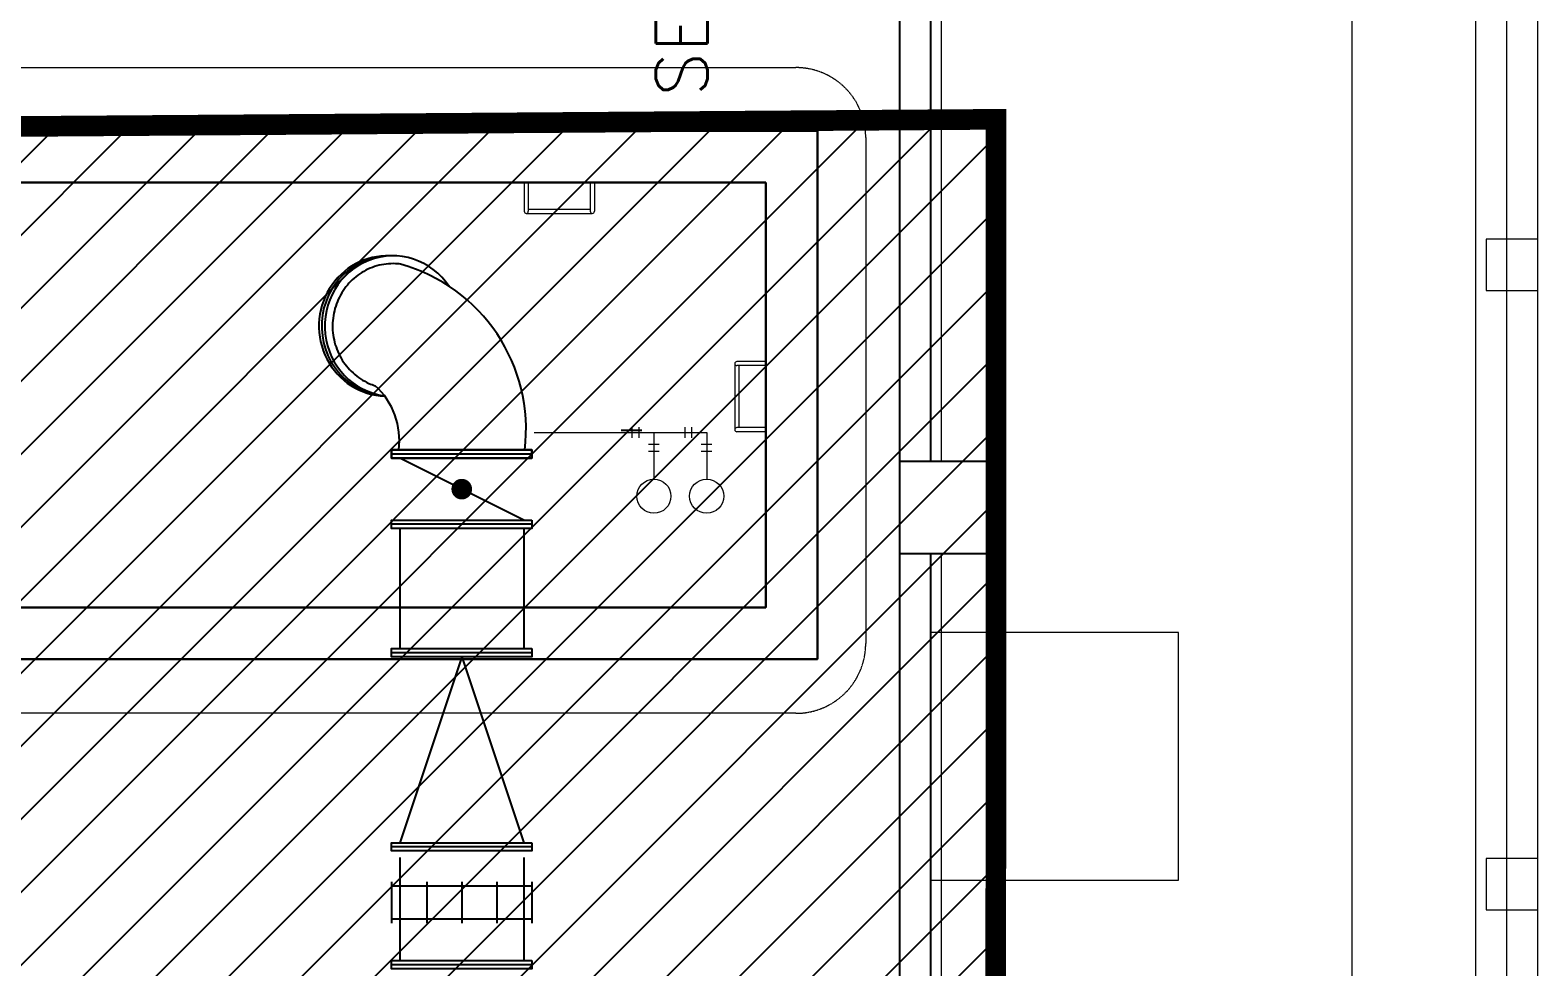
# Model space of a CAD drawing. Header units: inches. Extents: x 65856 to 131389, y 84027 to 134980.
# Drawn here: x 123824 to 131127, y 108111 to 112648 of the extents above; entities that cross this region are included whole.
import ezdxf

# ---------------------------------------------------------------- set-up
doc = ezdxf.new("R2010")
doc.units = ezdxf.units.IN
doc.header["$MEASUREMENT"] = 0
doc.linetypes.add('CENTER', pattern=[2, 1.25, -0.25, 0.25, -0.25])
doc.linetypes.add('HIDDEN', pattern=[0.375, 0.25, -0.125])
for name, color, linetype in [('71-12459_XREF-T-BLK_A1$0$BORDER', 6, 'Continuous'), ('M-HVAC-EQPM-NEW', 5, 'Continuous'), ('M-X-BKGD', 8, 'Continuous'), ('PIPE FLOOR PLAN', 252, 'Continuous')]:
    doc.layers.add(name, color=color, linetype=linetype)
doc.layers.add('DIM', color=251, linetype='Continuous', lineweight=0)
doc.styles.add('SIMPLEX', font='simplex.shx')

# ---------------------------------------------------------------- blocks, each defined once
blk = doc.blocks.new('123')
at = {"ltscale": 10}
for p, q in [((-766870.9, -1070856.2), (-766870.9, -1071196.2)), ((-766870.9, -1070856.2), (-766870.9, -1071196.2)), ((-767738.7, -1072026.2), (-768078.7, -1072026.2)), ((-767738.7, -1072026.2), (-768078.7, -1072026.2))]:
    blk.add_line(p, q, dxfattribs=at)
at = {"layer": 'DIM', "color": 8, "lineweight": 0}
for p, q in [((-767020.9, -1070866.2), (-767020.9, -1071186.2)), ((-767020.9, -1070866.2), (-767020.9, -1071186.2)), ((-766870.9, -1070856.2), (-767010.9, -1070856.2)), ((-766870.9, -1070856.2), (-767010.9, -1070856.2)), ((-766870.9, -1070876.2), (-767010.9, -1070876.2)), ((-766870.9, -1070876.2), (-767010.9, -1070876.2)), ((-767000.9, -1070876.2), (-767000.9, -1071176.2)), ((-767000.9, -1070876.2), (-767000.9, -1071176.2)), ((-766870.9, -1071176.2), (-767010.9, -1071176.2)), ((-766870.9, -1071176.2), (-767010.9, -1071176.2)), ((-766870.9, -1071196.2), (-767010.9, -1071196.2)), ((-766870.9, -1071196.2), (-767010.9, -1071196.2)), ((-768078.7, -1072026.2), (-768078.7, -1071886.2)), ((-768078.7, -1072026.2), (-768078.7, -1071886.2)), ((-767748.7, -1071876.2), (-768068.7, -1071876.2)), ((-767748.7, -1071876.2), (-768068.7, -1071876.2)), ((-768058.7, -1072026.2), (-768058.7, -1071886.2)), ((-768058.7, -1072026.2), (-768058.7, -1071886.2)), ((-767758.7, -1071896.2), (-768058.7, -1071896.2)), ((-767758.7, -1071896.2), (-768058.7, -1071896.2)), ((-767758.7, -1072026.2), (-767758.7, -1071886.2)), ((-767758.7, -1072026.2), (-767758.7, -1071886.2)), ((-767738.7, -1072026.2), (-767738.7, -1071886.2)), ((-767738.7, -1072026.2), (-767738.7, -1071886.2))]:
    blk.add_line(p, q, dxfattribs=at)
at = {"layer": 'DIM', "color": 8, "linetype": 'Continuous', "lineweight": 0, "ltscale": 10}
for p, q in [((-776145.3, -1075616.2), (-744963.5, -1075616.2)), ((-773145.3, -1075616.2), (-770395.3, -1075616.2)), ((-770145.3, -1075616.2), (-767395.3, -1075616.2)), ((-767145.3, -1075616.2), (-764395.3, -1075616.2)), ((-786820, -1075766.2), (-744795.1, -1075766.2)), ((-786820, -1075766.2), (-745046.7, -1075766.2))]:
    blk.add_line(p, q, dxfattribs=at)
at = {"layer": 'DIM', "color": 8, "lineweight": 30}
for points in [[(-766620.9, -1072276.2), (-766620.9, -1064446.3), (-769179.7, -1064446.3), (-769179.7, -1072276.2)], [(-766620.9, -1072276.2), (-766620.9, -1064446.3), (-769179.7, -1064446.3), (-769179.7, -1072276.2)], [(-766870.9, -1072026.2), (-768929.7, -1072026.2), (-768929.7, -1064696.3), (-766870.9, -1064696.3)], [(-766870.9, -1072026.2), (-768929.7, -1072026.2), (-768929.7, -1064696.3), (-766870.9, -1064696.3)]]:
    blk.add_lwpolyline(points, close=True, dxfattribs=at)
at = {"layer": 'DIM'}
for points in [[(-770395.3, -1075516.2), (-770395.3, -1075766.2), (-770145.3, -1075766.2), (-770145.3, -1075516.2)], [(-767395.3, -1075516.2), (-767395.3, -1075766.2), (-767145.3, -1075766.2), (-767145.3, -1075516.2)]]:
    blk.add_lwpolyline(points, close=True, dxfattribs=at)
at = {"layer": 'DIM', "color": 8, "lineweight": 0}
for centre, start, end in [((-767010.9, -1070866.2), 90, 270), ((-767010.9, -1070866.2), 90, 270), ((-767010.9, -1071186.2), 90, 270), ((-767010.9, -1071186.2), 90, 270), ((-768068.7, -1071886.2), 0, 180), ((-768068.7, -1071886.2), 0, 180), ((-767748.7, -1071886.2), 0, 180), ((-767748.7, -1071886.2), 0, 180)]:
    blk.add_arc(centre, 10, start, end, dxfattribs=at)
at = {"layer": 'PIPE FLOOR PLAN', "color": 8}
for p, q in [((-773270.9, -1072676.2), (-763445.9, -1072676.2)), ((-773270.9, -1072676.2), (-763445.9, -1072676.2)), ((-773270.9, -1072826.2), (-768670.9, -1072826.2)), ((-773270.9, -1072826.2), (-768670.9, -1072826.2)), ((-768220.9, -1072826.2), (-763145.9, -1072826.2)), ((-768220.9, -1072826.2), (-763145.9, -1072826.2))]:
    blk.add_line(p, q, dxfattribs=at)
blk.add_lwpolyline([(-768670.9, -1073126.2), (-768670.9, -1072676.2), (-768220.9, -1072676.2), (-768220.9, -1073126.2)], close=True, dxfattribs=at)
blk.add_lwpolyline([(-768670.9, -1073126.2), (-768670.9, -1072676.2), (-768220.9, -1072676.2), (-768220.9, -1073126.2)], close=True, dxfattribs=at)
blk = doc.blocks.new('PT-PA')
at = {"layer": 'DIM', "color": 2}
for p, q in [((175464.7, 21566.2), (175464.7, 20729.8)), ((175490.3, 21091.7), (175439.1, 21091.7)), ((175490.3, 21058.6), (175439.1, 21058.6)), ((175464.7, 20985.6), (175239.3, 20985.6)), ((175375.4, 21011.8), (175375.4, 20960.5)), ((175408.5, 21011.8), (175408.5, 20960.5)), ((175490.3, 20835.9), (175439.1, 20835.9)), ((175375.4, 20755.9), (175375.4, 20704.7)), ((175408.5, 20755.9), (175408.5, 20704.7)), ((175490.3, 20802.8), (175439.1, 20802.8)), ((175464.7, 20729.8), (175239.3, 20729.8))]:
    blk.add_line(p, q, dxfattribs=at)
for centre in [(175156.7, 20985.6), (175156.7, 20729.8)]:
    blk.add_circle(centre, 82.6, dxfattribs=at)

msp = doc.modelspace()

# ---------------------------------------------------------------- hatches: boundary and pattern name
at = {"layer": 'M-HVAC-EQPM-NEW'}
h = msp.add_hatch(dxfattribs=at)
h.set_pattern_fill('ANSI31', color=8, scale=2000)
h.set_pattern_definition([(45, (-70994.24, -96907.33), (-176.7767, 176.7767), [])])
h.paths.add_polyline_path([(113332, 112105.4), (128502.5, 112216.3), (128502.5, 109594.2), (128492, 100218.8), (113321.5, 100107.9)])

# ---------------------------------------------------------------- linework, layer by layer
at = {"layer": '71-12459_XREF-T-BLK_A1$0$BORDER', "color": 1, "linetype": 'HIDDEN', "ltscale": 30, "const_width": 100, "flags": 128}
msp.add_lwpolyline([(113332, 112105.4), (128502.5, 112216.3), (128502.5, 109594.2), (128502.5, 109594.2), (128492, 100218.8), (113321.5, 100107.9)], close=True, dxfattribs=at)
at = {"layer": 'M-X-BKGD', "color": 8, "linetype": 'Continuous', "lineweight": 0, "ltscale": 10}
for p, q in [((131126.8, 91961.8), (131126.8, 133986.7)), ((131126.8, 91961.8), (131126.8, 133735)), ((130976.8, 111636.4), (130976.8, 114386.4)), ((130976.8, 111636.4), (130976.8, 114386.4)), ((130976.8, 108636.4), (130976.8, 111386.4)), ((130976.8, 108636.4), (130976.8, 111386.4)), ((130976.8, 105636.4), (130976.8, 108386.4)), ((130976.8, 105636.4), (130976.8, 108386.4))]:
    msp.add_line(p, q, dxfattribs=at)
at = {"layer": 'M-X-BKGD', "color": 8, "linetype": 'HIDDEN', "lineweight": 0, "ltscale": 10}
for p, q in [((130226.8, 91961.8), (130226.8, 133649.9)), ((130826.8, 91961.8), (130826.8, 133649.9))]:
    msp.add_line(p, q, dxfattribs=at)
at = {"layer": 'M-X-BKGD', "color": 8, "linetype": 'Continuous', "ltscale": 3.5}
for p, q in [((126786.8, 110708.5), (126686.8, 110708.5)), ((126254.4, 110594.8), (125574.4, 110594.8)), ((126254.4, 110254.8), (125574.4, 110254.8)), ((126254.4, 109632.3), (125574.4, 109632.3)), ((126254.4, 108692.3), (125574.4, 108692.3)), ((126254.4, 108120.8), (125574.4, 108120.8))]:
    msp.add_line(p, q, dxfattribs=at)
at = {"layer": 'M-X-BKGD', "color": 8, "linetype": 'HIDDEN', "ltscale": 3.5}
msp.add_line((126254.4, 110594.8), (125574.4, 110594.8), dxfattribs=at)
at = {"layer": 'M-X-BKGD', "color": 8, "linetype": 'Continuous'}
msp.add_line((126214.4, 110274.8), (125614.4, 110574.8), dxfattribs=at)
at = {"layer": 'M-X-BKGD', "color": 8, "linetype": 'Continuous', "ltscale": 10}
for p, q in [((125614.4, 110234.8), (125614.4, 109652.3)), ((126214.4, 110234.8), (126214.4, 109652.3)), ((125914.4, 109612.3), (125614.4, 108712.3)), ((125914.4, 109612.3), (126214.4, 108712.3)), ((125614.4, 108640.8), (125614.4, 108140.8)), ((126214.4, 108640.8), (126214.4, 108140.8))]:
    msp.add_line(p, q, dxfattribs=at)
at = {"layer": 'M-X-BKGD', "color": 8}
for p, q in [((125574.4, 108522.3), (125574.4, 108322.3)), ((126254.4, 108502.3), (125574.4, 108502.3)), ((125744.4, 108522.3), (125744.4, 108322.3)), ((125914.4, 108522.3), (125914.4, 108322.3)), ((126084.4, 108522.3), (126084.4, 108322.3)), ((126254.4, 108522.3), (126254.4, 108322.3)), ((126254.4, 108342.3), (125574.4, 108342.3))]:
    msp.add_line(p, q, dxfattribs=at)
at = {"layer": 'M-X-BKGD', "color": 8, "linetype": 'Continuous', "lineweight": 0, "ltscale": 10}
for points in [[(128036.8, 104560.8), (109486.8, 104560.8), (109486.8, 128110.8), (128036.8, 128110.8)], [(130876.8, 111386.4), (131126.8, 111386.4), (131126.8, 111636.4), (130876.8, 111636.4)], [(128036.8, 110110.8), (128486.8, 110110.8), (128486.8, 110560.8), (128036.8, 110560.8)], [(130876.8, 108386.4), (131126.8, 108386.4), (131126.8, 108636.4), (130876.8, 108636.4)]]:
    msp.add_lwpolyline(points, close=True, dxfattribs=at)
for points in [[(128236.8, 116110.8), (128236.8, 110560.8)], [(128236.8, 110110.8), (128236.8, 104560.8)]]:
    msp.add_lwpolyline(points, dxfattribs=at)
at = {"layer": 'M-X-BKGD', "color": 8, "linetype": 'HIDDEN', "lineweight": 0, "ltscale": 10}
msp.add_lwpolyline([(119186.8, 109677), (119186.8, 112128.7, -0.414214), (119524.9, 112466.8), (127533, 112466.8, -0.414214), (127871.1, 112128.7), (127871.1, 109677, -0.414214), (127533, 109338.9), (119524.9, 109338.9, -0.414214)], format="xyb", close=True, dxfattribs=at)
at = {"layer": 'M-X-BKGD', "color": 8, "linetype": 'Continuous', "ltscale": 3.5}
for points in [[(126254.4, 110614.8), (126254.4, 110574.8), (125574.4, 110574.8), (125574.4, 110614.8)], [(125574.4, 110614.8), (125574.4, 110574.8), (126254.4, 110574.8), (126254.4, 110614.8)], [(126254.4, 110274.8), (126254.4, 110234.8), (125574.4, 110234.8), (125574.4, 110274.8)], [(126254.4, 109652.3), (126254.4, 109612.3), (125574.4, 109612.3), (125574.4, 109652.3)], [(126254.4, 108712.3), (126254.4, 108672.3), (125574.4, 108672.3), (125574.4, 108712.3)], [(126254.4, 108140.8), (126254.4, 108100.8), (125574.4, 108100.8), (125574.4, 108140.8)]]:
    msp.add_lwpolyline(points, close=True, dxfattribs=at)
at = {"layer": 'M-X-BKGD', "color": 8, "linetype": 'CENTER', "const_width": 50}
msp.add_lwpolyline([(125914.4, 110449.8, 1), (125914.4, 110399.8, 1)], format="xyb", close=True, dxfattribs=at)
at = {"layer": 'M-X-BKGD', "color": 8, "lineweight": 0, "ltscale": 10}
msp.add_lwpolyline([(129386.8, 108530.8), (129386.8, 109730.8), (128186.8, 109730.8), (128186.8, 108530.8)], close=True, dxfattribs=at)
at = {"layer": 'M-X-BKGD', "color": 8, "linetype": 'Continuous', "ltscale": 10}
for centre, radius, start, end in [((125395.4, 110714.8), 830.2, 353.07906, 74.49566), ((125255.9, 110661.7), 356.4, 352.43452, 47.79031)]:
    msp.add_arc(centre, radius, start, end, dxfattribs=at)
at = {"layer": 'M-X-BKGD', "color": 8, "linetype": 'Continuous', "ltscale": 3.5}
for centre, start_param, end_param in [((125552.8, 111214.8), -0.042699, 3.107322), ((125566.2, 111214.8), -0.042699, 3.064696), ((125581, 111214.8), -0.969046, 3.01597)]:
    msp.add_ellipse(centre, major_axis=(0, 340), ratio=0.971603, start_param=start_param, end_param=end_param, dxfattribs=at)
at = {"layer": 'M-X-BKGD', "color": 8}
msp.add_open_spline([(125617.3, 111514.7), (125613, 111515.3), (125608.7, 111515.8), (125589.3, 111517.4), (125574.1, 111517.4), (125543.8, 111515), (125528.8, 111512.6), (125499.2, 111505.5), (125484.7, 111500.7), (125456.5, 111488.8), (125442.9, 111481.8), (125416.8, 111465.5), (125404.4, 111456.3), (125381.1, 111436.1), (125370.2, 111425), (125350.1, 111401.3), (125341, 111388.6), (125324.8, 111361.8), (125317.7, 111347.8), (125305.8, 111318.8), (125300.9, 111303.7), (125293.4, 111273.1), (125290.9, 111257.5), (125288.1, 111226), (125288, 111210.2), (125290, 111178.6), (125292.2, 111163), (125299, 111132.2), (125303.6, 111117), (125315, 111087.7), (125321.8, 111073.5), (125337.4, 111046.4), (125346.2, 111033.5), (125365.7, 111009.3), (125376.4, 110998), (125399.3, 110977.2), (125411.5, 110967.8), (125437.3, 110950.9), (125450.7, 110943.6), (125474.7, 110932.8), (125485, 110929), (125495.4, 110925.7)], degree=3, knots=[-0.124775, -0.124775, -0.124775, -0.124775, -0.0806, -0.0806, 0.075632, 0.075632, 0.231864, 0.231864, 0.388096, 0.388096, 0.544328, 0.544328, 0.70056, 0.70056, 0.856791, 0.856791, 1.013023, 1.013023, 1.169255, 1.169255, 1.325487, 1.325487, 1.481719, 1.481719, 1.637951, 1.637951, 1.794182, 1.794182, 1.950414, 1.950414, 2.106646, 2.106646, 2.262878, 2.262878, 2.41911, 2.41911, 2.575342, 2.575342, 2.731573, 2.731573, 2.843678, 2.843678, 2.843678, 2.843678], dxfattribs=at)

# ---------------------------------------------------------------- block references
at = {"layer": 'M-X-BKGD', "rotation": 90}
msp.add_blockref('123', (-944639.4, 878781.7), dxfattribs=at)
at = {"layer": 'M-X-BKGD', "color": 8, "rotation": 90}
msp.add_blockref('PT-PA', (147830.5, -64766), dxfattribs=at)

# ---------------------------------------------------------------- texts
at = {"layer": 'M-X-BKGD', "color": 8, "style": 'SIMPLEX'}
msp.add_text('SERVICE AREA', height=250, rotation=90, dxfattribs=at).set_placement((127104.9, 112326.8))

doc.saveas('drawing.dxf')
